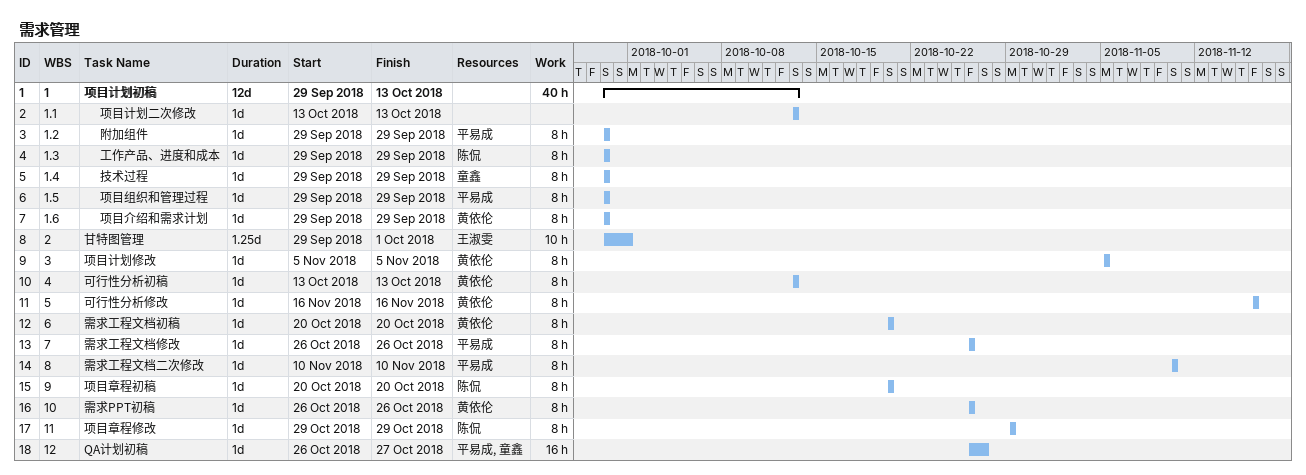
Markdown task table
需求管理

| ID | WBS | Task | Duration | Start | Finish | Resources | Work (h) |
|---|---|---|---|---|---|---|---|
| 1 | 1 | **项目计划初稿** | 12d | 2018-09-29 | 2018-10-13 |  | 40 |
| 2 | 1.1 | 项目计划二次修改 | 1d | 2018-10-13 | 2018-10-13 |  |  |
| 3 | 1.2 | 附加组件 | 1d | 2018-09-29 | 2018-09-29 | 平易成 | 8 |
| 4 | 1.3 | 工作产品、进度和成本 | 1d | 2018-09-29 | 2018-09-29 | 陈侃 | 8 |
| 5 | 1.4 | 技术过程 | 1d | 2018-09-29 | 2018-09-29 | 童鑫 | 8 |
| 6 | 1.5 | 项目组织和管理过程 | 1d | 2018-09-29 | 2018-09-29 | 平易成 | 8 |
| 7 | 1.6 | 项目介绍和需求计划 | 1d | 2018-09-29 | 2018-09-29 | 黄依伦 | 8 |
| 8 | 2 | 甘特图管理 | 1.25d | 2018-09-29 | 2018-10-01 | 王淑雯 | 10 |
| 9 | 3 | 项目计划修改 | 1d | 2018-11-05 | 2018-11-05 | 黄依伦 | 8 |
| 10 | 4 | 可行性分析初稿 | 1d | 2018-10-13 | 2018-10-13 | 黄依伦 | 8 |
| 11 | 5 | 可行性分析修改 | 1d | 2018-11-16 | 2018-11-16 | 黄依伦 | 8 |
| 12 | 6 | 需求工程文档初稿 | 1d | 2018-10-20 | 2018-10-20 | 黄依伦 | 8 |
| 13 | 7 | 需求工程文档修改 | 1d | 2018-10-26 | 2018-10-26 | 平易成 | 8 |
| 14 | 8 | 需求工程文档二次修改 | 1d | 2018-11-10 | 2018-11-10 | 平易成 | 8 |
| 15 | 9 | 项目章程初稿 | 1d | 2018-10-20 | 2018-10-20 | 陈侃 | 8 |
| 16 | 10 | 需求PPT初稿 | 1d | 2018-10-26 | 2018-10-26 | 黄依伦 | 8 |
| 17 | 11 | 项目章程修改 | 1d | 2018-10-29 | 2018-10-29 | 陈侃 | 8 |
| 18 | 12 | QA计划初稿 | 1d | 2018-10-26 | 2018-10-27 | 平易成, 童鑫 | 16 |
